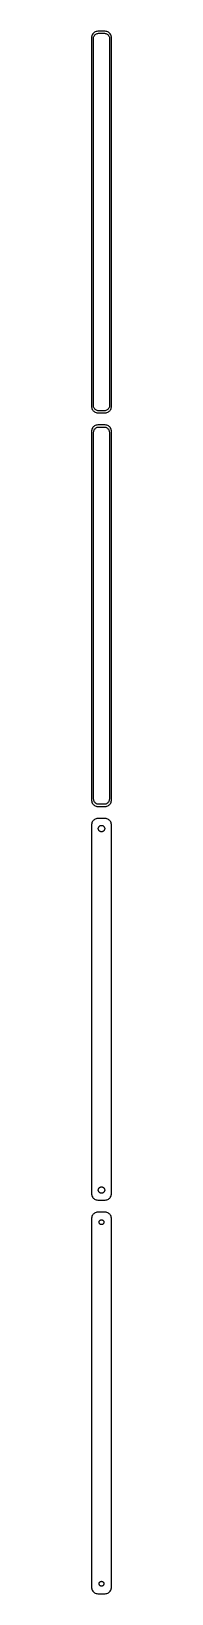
# Model space of a CAD drawing. Header units: metres. Extents: x -8 to 8, y 740 to 1906.
import ezdxf

# ---------------------------------------------------------------- set-up
doc = ezdxf.new("R2010")
doc.units = ezdxf.units.M

msp = doc.modelspace()

# ---------------------------------------------------------------- linework, layer by layer
for p, q in [((-7.34291, 1902.74), (-7.46057, 1902.13)), ((-7.14888, 1903.34), (-7.34291, 1902.74)), ((-6.88153, 1903.91), (-7.14888, 1903.34)), ((-6.54507, 1904.44), (-6.88153, 1903.91)), ((-6.14484, 1904.92), (-6.54507, 1904.44)), ((-5.68712, 1905.35), (-6.14484, 1904.92)), ((-5.87433, 1901.99), (-5.7191, 1902.47)), ((-5.7191, 1902.47), (-5.50522, 1902.93)), ((-5.17912, 1905.72), (-5.68712, 1905.35)), ((-5.50522, 1902.93), (-5.23605, 1903.35)), ((-5.23605, 1903.35), (-4.91586, 1903.74)), ((-4.62889, 1906.02), (-5.17912, 1905.72)), ((-4.91586, 1903.74), (-4.54968, 1904.08)), ((-4.04507, 1906.26), (-4.62889, 1906.02)), ((-4.54968, 1904.08), (-4.1433, 1904.38)), ((-4.1433, 1904.38), (-3.70311, 1904.62)), ((-3.4369, 1906.41), (-4.04507, 1906.26)), ((-3.70311, 1904.62), (-3.23605, 1904.8)), ((-2.81395, 1906.49), (-3.4369, 1906.41)), ((-3.23605, 1904.8), (-2.74951, 1904.93)), ((2.81395, 1906.49), (-2.81395, 1906.49)), ((-2.74951, 1904.93), (-2.25116, 1904.99)), ((-2.25116, 1904.99), (2.25116, 1904.99)), ((2.25116, 1904.99), (2.74951, 1904.93)), ((2.74951, 1904.93), (3.23605, 1904.8)), ((3.4369, 1906.41), (2.81395, 1906.49)), ((3.23605, 1904.8), (3.70311, 1904.62)), ((4.04507, 1906.26), (3.4369, 1906.41)), ((3.70311, 1904.62), (4.1433, 1904.38)), ((4.62889, 1906.02), (4.04507, 1906.26)), ((4.1433, 1904.38), (4.54968, 1904.08)), ((4.54968, 1904.08), (4.91586, 1903.74)), ((5.17912, 1905.72), (4.62889, 1906.02)), ((4.91586, 1903.74), (5.23605, 1903.35)), ((5.68712, 1905.35), (5.17912, 1905.72)), ((5.23605, 1903.35), (5.50522, 1902.93)), ((5.50522, 1902.93), (5.7191, 1902.47)), ((6.14484, 1904.92), (5.68712, 1905.35)), ((5.7191, 1902.47), (5.87433, 1901.99)), ((6.54507, 1904.44), (6.14484, 1904.92)), ((6.88153, 1903.91), (6.54507, 1904.44)), ((7.14888, 1903.34), (6.88153, 1903.91)), ((7.34291, 1902.74), (7.14888, 1903.34)), ((7.46057, 1902.13), (7.34291, 1902.74)), ((-7.46057, 1902.13), (-7.5, 1901.5)), ((-7.5, 1901.5), (-7.5, 1626.5)), ((-6, 1901), (-5.96844, 1901.5)), ((-6, 1627), (-6, 1901)), ((-5.96844, 1901.5), (-5.87433, 1901.99)), ((5.87433, 1901.99), (5.96844, 1901.5)), ((5.96844, 1901.5), (6, 1901)), ((6, 1901), (6, 1627)), ((7.5, 1901.5), (7.46057, 1902.13)), ((7.5, 1626.5), (7.5, 1901.5)), ((-7.5, 1626.5), (-7.46057, 1625.87)), ((-7.46057, 1625.87), (-7.34291, 1625.26)), ((-7.34291, 1625.26), (-7.14888, 1624.66)), ((-7.14888, 1624.66), (-6.88153, 1624.09)), ((-6.88153, 1624.09), (-6.54507, 1623.56)), ((-6.54507, 1623.56), (-6.14484, 1623.08)), ((-6.14484, 1623.08), (-5.68712, 1622.65)), ((-5.96844, 1626.5), (-6, 1627)), ((-5.87433, 1626.01), (-5.96844, 1626.5)), ((-5.7191, 1625.53), (-5.87433, 1626.01)), ((-5.50522, 1625.07), (-5.7191, 1625.53)), ((-5.68712, 1622.65), (-5.17912, 1622.28)), ((-5.23605, 1624.65), (-5.50522, 1625.07)), ((-4.91586, 1624.26), (-5.23605, 1624.65)), ((-5.17912, 1622.28), (-4.62889, 1621.98)), ((-4.54968, 1623.92), (-4.91586, 1624.26)), ((-4.1433, 1623.62), (-4.54968, 1623.92)), ((-3.70311, 1623.38), (-4.1433, 1623.62)), ((-3.23605, 1623.2), (-3.70311, 1623.38)), ((-2.74951, 1623.07), (-3.23605, 1623.2)), ((-2.25116, 1623.01), (-2.74951, 1623.07)), ((2.25116, 1623.01), (-2.25116, 1623.01)), ((2.74951, 1623.07), (2.25116, 1623.01)), ((3.23605, 1623.2), (2.74951, 1623.07)), ((3.70311, 1623.38), (3.23605, 1623.2)), ((4.1433, 1623.62), (3.70311, 1623.38)), ((4.54968, 1623.92), (4.1433, 1623.62)), ((4.91586, 1624.26), (4.54968, 1623.92)), ((4.62889, 1621.98), (5.17912, 1622.28)), ((5.23605, 1624.65), (4.91586, 1624.26)), ((5.17912, 1622.28), (5.68712, 1622.65)), ((5.50522, 1625.07), (5.23605, 1624.65)), ((5.7191, 1625.53), (5.50522, 1625.07)), ((5.68712, 1622.65), (6.14484, 1623.08)), ((5.87433, 1626.01), (5.7191, 1625.53)), ((5.96844, 1626.5), (5.87433, 1626.01)), ((6, 1627), (5.96844, 1626.5)), ((6.14484, 1623.08), (6.54507, 1623.56)), ((6.54507, 1623.56), (6.88153, 1624.09)), ((6.88153, 1624.09), (7.14888, 1624.66)), ((7.14888, 1624.66), (7.34291, 1625.26)), ((7.34291, 1625.26), (7.46057, 1625.87)), ((7.46057, 1625.87), (7.5, 1626.5)), ((-6.54507, 1610.44), (-6.88153, 1609.91)), ((-6.14484, 1610.92), (-6.54507, 1610.44)), ((-5.68712, 1611.35), (-6.14484, 1610.92)), ((-5.17912, 1611.72), (-5.68712, 1611.35)), ((-4.62889, 1612.02), (-5.17912, 1611.72)), ((-4.62889, 1621.98), (-4.04507, 1621.74)), ((-4.04507, 1612.26), (-4.62889, 1612.02)), ((-4.07506, 1610.27), (-3.64888, 1610.5)), ((-4.04507, 1621.74), (-3.4369, 1621.59)), ((-3.4369, 1612.41), (-4.04507, 1612.26)), ((-3.64888, 1610.5), (-3.1967, 1610.68)), ((-3.4369, 1621.59), (-2.81395, 1621.51)), ((-2.81395, 1612.49), (-3.4369, 1612.41)), ((-3.1967, 1610.68), (-2.72565, 1610.8)), ((-2.81395, 1621.51), (2.81395, 1621.51)), ((2.81395, 1612.49), (-2.81395, 1612.49)), ((-2.72565, 1610.8), (-2.24316, 1610.86)), ((-2.24316, 1610.86), (2.24316, 1610.86)), ((2.24316, 1610.86), (2.72565, 1610.8)), ((2.72565, 1610.8), (3.1967, 1610.68)), ((2.81395, 1621.51), (3.4369, 1621.59)), ((3.4369, 1612.41), (2.81395, 1612.49)), ((3.1967, 1610.68), (3.64888, 1610.5)), ((3.4369, 1621.59), (4.04507, 1621.74)), ((4.04507, 1612.26), (3.4369, 1612.41)), ((3.64888, 1610.5), (4.07506, 1610.27)), ((4.04507, 1621.74), (4.62889, 1621.98)), ((4.62889, 1612.02), (4.04507, 1612.26)), ((5.17912, 1611.72), (4.62889, 1612.02)), ((5.68712, 1611.35), (5.17912, 1611.72)), ((6.14484, 1610.92), (5.68712, 1611.35)), ((6.54507, 1610.44), (6.14484, 1610.92)), ((6.88153, 1609.91), (6.54507, 1610.44)), ((-7.46057, 1608.13), (-7.5, 1607.5)), ((-7.5, 1607.5), (-7.5, 1332.5)), ((-7.34291, 1608.74), (-7.46057, 1608.13)), ((-7.14888, 1609.34), (-7.34291, 1608.74)), ((-6.88153, 1609.91), (-7.14888, 1609.34)), ((-5.87262, 1607), (-5.84209, 1607.49)), ((-5.87262, 1333), (-5.87262, 1607)), ((-5.84209, 1607.49), (-5.75096, 1607.96)), ((-5.75096, 1607.96), (-5.60068, 1608.43)), ((-5.60068, 1608.43), (-5.3936, 1608.87)), ((-5.3936, 1608.87), (-5.13301, 1609.28)), ((-5.13301, 1609.28), (-4.82301, 1609.65)), ((-4.82301, 1609.65), (-4.46851, 1609.98)), ((-4.46851, 1609.98), (-4.07506, 1610.27)), ((4.07506, 1610.27), (4.46851, 1609.98)), ((4.46851, 1609.98), (4.82301, 1609.65)), ((4.82301, 1609.65), (5.13301, 1609.28)), ((5.13301, 1609.28), (5.3936, 1608.87)), ((5.3936, 1608.87), (5.60068, 1608.43)), ((5.60068, 1608.43), (5.75096, 1607.96)), ((5.75096, 1607.96), (5.84209, 1607.49)), ((5.84209, 1607.49), (5.87262, 1607)), ((5.87262, 1607), (5.87262, 1333)), ((7.14888, 1609.34), (6.88153, 1609.91)), ((7.34291, 1608.74), (7.14888, 1609.34)), ((7.46057, 1608.13), (7.34291, 1608.74)), ((7.5, 1607.5), (7.46057, 1608.13)), ((7.5, 1332.5), (7.5, 1607.5)), ((-7.5, 1332.5), (-7.46057, 1331.87)), ((-7.46057, 1331.87), (-7.34291, 1331.26)), ((-7.34291, 1331.26), (-7.14888, 1330.66)), ((-7.14888, 1330.66), (-6.88153, 1330.09)), ((-5.84209, 1332.51), (-5.87262, 1333)), ((-5.75096, 1332.04), (-5.84209, 1332.51)), ((-5.60068, 1331.57), (-5.75096, 1332.04)), ((-5.3936, 1331.13), (-5.60068, 1331.57)), ((-5.13301, 1330.72), (-5.3936, 1331.13)), ((-4.82301, 1330.35), (-5.13301, 1330.72)), ((5.13301, 1330.72), (4.82301, 1330.35)), ((5.3936, 1331.13), (5.13301, 1330.72)), ((5.60068, 1331.57), (5.3936, 1331.13)), ((5.75096, 1332.04), (5.60068, 1331.57)), ((5.84209, 1332.51), (5.75096, 1332.04)), ((5.87262, 1333), (5.84209, 1332.51)), ((6.88153, 1330.09), (7.14888, 1330.66)), ((7.14888, 1330.66), (7.34291, 1331.26)), ((7.34291, 1331.26), (7.46057, 1331.87)), ((7.46057, 1331.87), (7.5, 1332.5)), ((-6.88153, 1330.09), (-6.54507, 1329.56)), ((-6.54507, 1329.56), (-6.14484, 1329.08)), ((-6.14484, 1329.08), (-5.68712, 1328.65)), ((-5.68712, 1328.65), (-5.17912, 1328.28)), ((-5.17912, 1328.28), (-4.62889, 1327.98)), ((-4.46851, 1330.02), (-4.82301, 1330.35)), ((-4.62889, 1327.98), (-4.04507, 1327.74)), ((-4.07506, 1329.73), (-4.46851, 1330.02)), ((-3.64888, 1329.5), (-4.07506, 1329.73)), ((-4.04507, 1327.74), (-3.4369, 1327.59)), ((-3.1967, 1329.32), (-3.64888, 1329.5)), ((-3.4369, 1327.59), (-2.81395, 1327.51)), ((-2.72565, 1329.2), (-3.1967, 1329.32)), ((-2.81395, 1327.51), (2.81395, 1327.51)), ((-2.24316, 1329.14), (-2.72565, 1329.2)), ((2.24316, 1329.14), (-2.24316, 1329.14)), ((2.72565, 1329.2), (2.24316, 1329.14)), ((3.1967, 1329.32), (2.72565, 1329.2)), ((2.81395, 1327.51), (3.4369, 1327.59)), ((3.64888, 1329.5), (3.1967, 1329.32)), ((3.4369, 1327.59), (4.04507, 1327.74)), ((4.07506, 1329.73), (3.64888, 1329.5)), ((4.04507, 1327.74), (4.62889, 1327.98)), ((4.46851, 1330.02), (4.07506, 1329.73)), ((4.82301, 1330.35), (4.46851, 1330.02)), ((4.62889, 1327.98), (5.17912, 1328.28)), ((5.17912, 1328.28), (5.68712, 1328.65)), ((5.68712, 1328.65), (6.14484, 1329.08)), ((6.14484, 1329.08), (6.54507, 1329.56)), ((6.54507, 1329.56), (6.88153, 1330.09)), ((-7.46057, 1314.13), (-7.5, 1313.5)), ((-7.5, 1313.5), (-7.5, 1038.5)), ((-7.34291, 1314.74), (-7.46057, 1314.13)), ((-7.14888, 1315.34), (-7.34291, 1314.74)), ((-6.88153, 1315.91), (-7.14888, 1315.34)), ((-6.54507, 1316.44), (-6.88153, 1315.91)), ((-6.14484, 1316.92), (-6.54507, 1316.44)), ((-5.68712, 1317.35), (-6.14484, 1316.92)), ((-5.17912, 1317.72), (-5.68712, 1317.35)), ((-4.62889, 1318.02), (-5.17912, 1317.72)), ((-4.04507, 1318.26), (-4.62889, 1318.02)), ((-3.4369, 1318.41), (-4.04507, 1318.26)), ((-2.81395, 1318.49), (-3.4369, 1318.41)), ((2.81395, 1318.49), (-2.81395, 1318.49)), ((-2.39999, 1311), (-2.38107, 1311.3)), ((-2.38107, 1310.7), (-2.39999, 1311)), ((-2.38107, 1311.3), (-2.32458, 1311.6)), ((-2.32458, 1310.4), (-2.38107, 1310.7)), ((-2.32458, 1311.6), (-2.23146, 1311.88)), ((-2.23146, 1310.12), (-2.32458, 1310.4)), ((-2.23146, 1311.88), (-2.10313, 1312.16)), ((-2.10313, 1309.84), (-2.23146, 1310.12)), ((-2.10313, 1312.16), (-1.94164, 1312.41)), ((-1.94164, 1309.59), (-2.10313, 1309.84)), ((-1.94164, 1312.41), (-1.74951, 1312.64)), ((-1.74951, 1309.36), (-1.94164, 1309.59)), ((-1.74951, 1312.64), (-1.52982, 1312.85)), ((-1.52982, 1309.15), (-1.74951, 1309.36)), ((-1.52982, 1312.85), (-1.28598, 1313.03)), ((-1.28598, 1308.97), (-1.52982, 1309.15)), ((-1.28598, 1313.03), (-1.02187, 1313.17)), ((-1.02187, 1308.83), (-1.28598, 1308.97)), ((-1.02187, 1313.17), (-0.741638, 1313.28)), ((-0.741638, 1308.72), (-1.02187, 1308.83)), ((-0.741638, 1313.28), (-0.449707, 1313.36)), ((-0.449707, 1308.64), (-0.741638, 1308.72)), ((-0.449707, 1313.36), (-0.150696, 1313.4)), ((-0.150696, 1308.6), (-0.449707, 1308.64)), ((-0.150696, 1313.4), (0.150696, 1313.4)), ((0.150696, 1308.6), (-0.150696, 1308.6)), ((0.150696, 1313.4), (0.449707, 1313.36)), ((0.449707, 1308.64), (0.150696, 1308.6)), ((0.449707, 1313.36), (0.741638, 1313.28)), ((0.741638, 1308.72), (0.449707, 1308.64)), ((0.741638, 1313.28), (1.02187, 1313.17)), ((1.02187, 1308.83), (0.741638, 1308.72)), ((1.02187, 1313.17), (1.28598, 1313.03)), ((1.28598, 1308.97), (1.02187, 1308.83)), ((1.28598, 1313.03), (1.52982, 1312.85)), ((1.52982, 1309.15), (1.28598, 1308.97)), ((1.52982, 1312.85), (1.74951, 1312.64)), ((1.74951, 1309.36), (1.52982, 1309.15)), ((1.74951, 1312.64), (1.94164, 1312.41)), ((1.94164, 1309.59), (1.74951, 1309.36)), ((1.94164, 1312.41), (2.10313, 1312.16)), ((2.10313, 1309.84), (1.94164, 1309.59)), ((2.10313, 1312.16), (2.23146, 1311.88)), ((2.23146, 1310.12), (2.10313, 1309.84)), ((2.23146, 1311.88), (2.32458, 1311.6)), ((2.32458, 1310.4), (2.23146, 1310.12)), ((2.32458, 1311.6), (2.38107, 1311.3)), ((2.38107, 1310.7), (2.32458, 1310.4)), ((2.38107, 1311.3), (2.39999, 1311)), ((2.39999, 1311), (2.38107, 1310.7)), ((3.4369, 1318.41), (2.81395, 1318.49)), ((4.04507, 1318.26), (3.4369, 1318.41)), ((4.62889, 1318.02), (4.04507, 1318.26)), ((5.17912, 1317.72), (4.62889, 1318.02)), ((5.68712, 1317.35), (5.17912, 1317.72)), ((6.14484, 1316.92), (5.68712, 1317.35)), ((6.54507, 1316.44), (6.14484, 1316.92)), ((6.88153, 1315.91), (6.54507, 1316.44)), ((7.14888, 1315.34), (6.88153, 1315.91)), ((7.34291, 1314.74), (7.14888, 1315.34)), ((7.46057, 1314.13), (7.34291, 1314.74)), ((7.5, 1313.5), (7.46057, 1314.13)), ((7.5, 1038.5), (7.5, 1313.5)), ((-2.39999, 1041), (-2.38107, 1041.3)), ((-2.38107, 1040.7), (-2.39999, 1041)), ((-2.38107, 1041.3), (-2.32458, 1041.6)), ((-2.32458, 1040.4), (-2.38107, 1040.7)), ((-2.32458, 1041.6), (-2.23146, 1041.88)), ((-2.23146, 1040.12), (-2.32458, 1040.4)), ((-2.23146, 1041.88), (-2.10313, 1042.16)), ((-2.10313, 1039.84), (-2.23146, 1040.12)), ((-2.10313, 1042.16), (-1.94164, 1042.41)), ((-1.94164, 1039.59), (-2.10313, 1039.84)), ((-1.94164, 1042.41), (-1.74951, 1042.64)), ((-1.74951, 1039.36), (-1.94164, 1039.59)), ((-1.74951, 1042.64), (-1.52982, 1042.85)), ((-1.52982, 1039.15), (-1.74951, 1039.36)), ((-1.52982, 1042.85), (-1.28598, 1043.03)), ((-1.28598, 1038.97), (-1.52982, 1039.15)), ((-1.28598, 1043.03), (-1.02187, 1043.17)), ((-1.02187, 1038.83), (-1.28598, 1038.97)), ((-1.02187, 1043.17), (-0.741638, 1043.28)), ((-0.741638, 1038.72), (-1.02187, 1038.83)), ((-0.741638, 1043.28), (-0.449707, 1043.36)), ((-0.449707, 1038.64), (-0.741638, 1038.72)), ((-0.449707, 1043.36), (-0.150696, 1043.4)), ((-0.150696, 1038.6), (-0.449707, 1038.64)), ((-0.150696, 1043.4), (0.150696, 1043.4)), ((0.150696, 1043.4), (0.449707, 1043.36)), ((0.449707, 1038.64), (0.150696, 1038.6)), ((0.449707, 1043.36), (0.741638, 1043.28)), ((0.741638, 1038.72), (0.449707, 1038.64)), ((0.741638, 1043.28), (1.02187, 1043.17)), ((1.02187, 1038.83), (0.741638, 1038.72)), ((1.02187, 1043.17), (1.28598, 1043.03)), ((1.28598, 1038.97), (1.02187, 1038.83)), ((1.28598, 1043.03), (1.52982, 1042.85)), ((1.52982, 1039.15), (1.28598, 1038.97)), ((1.52982, 1042.85), (1.74951, 1042.64)), ((1.74951, 1039.36), (1.52982, 1039.15)), ((1.74951, 1042.64), (1.94164, 1042.41)), ((1.94164, 1039.59), (1.74951, 1039.36)), ((1.94164, 1042.41), (2.10313, 1042.16)), ((2.10313, 1039.84), (1.94164, 1039.59)), ((2.10313, 1042.16), (2.23146, 1041.88)), ((2.23146, 1040.12), (2.10313, 1039.84)), ((2.23146, 1041.88), (2.32458, 1041.6)), ((2.32458, 1040.4), (2.23146, 1040.12)), ((2.32458, 1041.6), (2.38107, 1041.3)), ((2.38107, 1040.7), (2.32458, 1040.4)), ((2.38107, 1041.3), (2.39999, 1041)), ((2.39999, 1041), (2.38107, 1040.7)), ((-7.5, 1038.5), (-7.46057, 1037.87)), ((-7.46057, 1037.87), (-7.34291, 1037.26)), ((-7.34291, 1037.26), (-7.14888, 1036.66)), ((-7.14888, 1036.66), (-6.88153, 1036.09)), ((-6.88153, 1036.09), (-6.54507, 1035.56)), ((-6.54507, 1035.56), (-6.14484, 1035.08)), ((-6.14484, 1035.08), (-5.68712, 1034.65)), ((-5.68712, 1034.65), (-5.17912, 1034.28)), ((-5.17912, 1034.28), (-4.62889, 1033.98)), ((-4.62889, 1033.98), (-4.04507, 1033.74)), ((-4.04507, 1033.74), (-3.4369, 1033.59)), ((-3.4369, 1033.59), (-2.81395, 1033.51)), ((-2.81395, 1033.51), (2.81395, 1033.51)), ((0.150696, 1038.6), (-0.150696, 1038.6)), ((2.81395, 1033.51), (3.4369, 1033.59)), ((3.4369, 1033.59), (4.04507, 1033.74)), ((4.04507, 1033.74), (4.62889, 1033.98)), ((4.62889, 1033.98), (5.17912, 1034.28)), ((5.17912, 1034.28), (5.68712, 1034.65)), ((5.68712, 1034.65), (6.14484, 1035.08)), ((6.14484, 1035.08), (6.54507, 1035.56)), ((6.54507, 1035.56), (6.88153, 1036.09)), ((6.88153, 1036.09), (7.14888, 1036.66)), ((7.14888, 1036.66), (7.34291, 1037.26)), ((7.34291, 1037.26), (7.46057, 1037.87)), ((7.46057, 1037.87), (7.5, 1038.5)), ((-7.46057, 1020.13), (-7.5, 1019.5)), ((-7.5, 1019.5), (-7.5, 744.5)), ((-7.34291, 1020.74), (-7.46057, 1020.13)), ((-7.14888, 1021.34), (-7.34291, 1020.74)), ((-6.88153, 1021.91), (-7.14888, 1021.34)), ((-6.54507, 1022.44), (-6.88153, 1021.91)), ((-6.14484, 1022.92), (-6.54507, 1022.44)), ((-5.68712, 1023.35), (-6.14484, 1022.92)), ((-5.17912, 1023.72), (-5.68712, 1023.35)), ((-4.62889, 1024.02), (-5.17912, 1023.72)), ((-4.04507, 1024.26), (-4.62889, 1024.02)), ((-3.4369, 1024.41), (-4.04507, 1024.26)), ((-2.81395, 1024.49), (-3.4369, 1024.41)), ((2.81395, 1024.49), (-2.81395, 1024.49)), ((-1.79999, 1017), (-1.7858, 1017.23)), ((-1.7858, 1016.77), (-1.79999, 1017)), ((-1.7858, 1017.23), (-1.74344, 1017.45)), ((-1.74344, 1016.55), (-1.7858, 1016.77)), ((-1.74344, 1017.45), (-1.67358, 1017.66)), ((-1.67358, 1016.34), (-1.74344, 1016.55)), ((-1.67358, 1017.66), (-1.57735, 1017.87)), ((-1.57735, 1016.13), (-1.67358, 1016.34)), ((-1.57735, 1017.87), (-1.45622, 1018.06)), ((-1.45622, 1015.94), (-1.57735, 1016.13)), ((-1.45622, 1018.06), (-1.31213, 1018.23)), ((-1.31213, 1015.77), (-1.45622, 1015.94)), ((-1.31213, 1018.23), (-1.14735, 1018.39)), ((-1.14735, 1015.61), (-1.31213, 1015.77)), ((-1.14735, 1018.39), (-0.964478, 1018.52)), ((-0.964478, 1015.48), (-1.14735, 1015.61)), ((-0.964478, 1018.52), (-0.766388, 1018.63)), ((-0.766388, 1015.37), (-0.964478, 1015.48)), ((-0.766388, 1018.63), (-0.556229, 1018.71)), ((-0.556229, 1015.29), (-0.766388, 1015.37)), ((-0.556229, 1018.71), (-0.33728, 1018.77)), ((-0.33728, 1015.23), (-0.556229, 1015.29)), ((-0.33728, 1018.77), (-0.113022, 1018.8)), ((-0.113022, 1018.8), (0.113022, 1018.8)), ((0.113022, 1018.8), (0.33728, 1018.77)), ((0.33728, 1018.77), (0.556229, 1018.71)), ((0.556229, 1015.29), (0.33728, 1015.23)), ((0.556229, 1018.71), (0.766388, 1018.63)), ((0.766388, 1015.37), (0.556229, 1015.29)), ((0.766388, 1018.63), (0.964478, 1018.52)), ((0.964478, 1015.48), (0.766388, 1015.37)), ((0.964478, 1018.52), (1.14735, 1018.39)), ((1.14735, 1015.61), (0.964478, 1015.48)), ((1.14735, 1018.39), (1.31213, 1018.23)), ((1.31213, 1015.77), (1.14735, 1015.61)), ((1.31213, 1018.23), (1.45622, 1018.06)), ((1.45622, 1015.94), (1.31213, 1015.77)), ((1.45622, 1018.06), (1.57735, 1017.87)), ((1.57735, 1016.13), (1.45622, 1015.94)), ((1.57735, 1017.87), (1.67358, 1017.66)), ((1.67358, 1016.34), (1.57735, 1016.13)), ((1.67358, 1017.66), (1.74344, 1017.45)), ((1.74344, 1016.55), (1.67358, 1016.34)), ((1.74344, 1017.45), (1.7858, 1017.23)), ((1.7858, 1016.77), (1.74344, 1016.55)), ((1.7858, 1017.23), (1.79999, 1017)), ((1.79999, 1017), (1.7858, 1016.77)), ((3.4369, 1024.41), (2.81395, 1024.49)), ((4.04507, 1024.26), (3.4369, 1024.41)), ((4.62889, 1024.02), (4.04507, 1024.26)), ((5.17912, 1023.72), (4.62889, 1024.02)), ((5.68712, 1023.35), (5.17912, 1023.72)), ((6.14484, 1022.92), (5.68712, 1023.35)), ((6.54507, 1022.44), (6.14484, 1022.92)), ((6.88153, 1021.91), (6.54507, 1022.44)), ((7.14888, 1021.34), (6.88153, 1021.91)), ((7.34291, 1020.74), (7.14888, 1021.34)), ((7.46057, 1020.13), (7.34291, 1020.74)), ((7.5, 1019.5), (7.46057, 1020.13)), ((7.5, 744.5), (7.5, 1019.5)), ((-0.113022, 1015.2), (-0.33728, 1015.23)), ((0.113022, 1015.2), (-0.113022, 1015.2)), ((0.33728, 1015.23), (0.113022, 1015.2)), ((-1.79999, 747), (-1.7858, 747.226)), ((-1.7858, 746.774), (-1.79999, 747)), ((-1.7858, 747.226), (-1.74344, 747.448)), ((-1.74344, 747.448), (-1.67358, 747.663)), ((-1.67358, 747.663), (-1.57735, 747.867)), ((-1.57735, 747.867), (-1.45622, 748.058)), ((-1.45622, 748.058), (-1.31213, 748.232)), ((-1.31213, 748.232), (-1.14735, 748.387)), ((-1.14735, 748.387), (-0.964478, 748.52)), ((-0.964478, 748.52), (-0.766388, 748.629)), ((-0.766388, 748.629), (-0.556229, 748.712)), ((-0.556229, 748.712), (-0.33728, 748.768)), ((-0.33728, 748.768), (-0.113022, 748.796)), ((-0.113022, 748.796), (0.113022, 748.796)), ((0.113022, 748.796), (0.33728, 748.768)), ((0.33728, 748.768), (0.556229, 748.712)), ((0.556229, 748.712), (0.766388, 748.629)), ((0.766388, 748.629), (0.964478, 748.52)), ((0.964478, 748.52), (1.14735, 748.387)), ((1.14735, 748.387), (1.31213, 748.232)), ((1.31213, 748.232), (1.45622, 748.058)), ((1.45622, 748.058), (1.57735, 747.867)), ((1.57735, 747.867), (1.67358, 747.663)), ((1.67358, 747.663), (1.74344, 747.448)), ((1.74344, 747.448), (1.7858, 747.226)), ((1.7858, 747.226), (1.79999, 747)), ((1.79999, 747), (1.7858, 746.774)), ((-7.5, 744.5), (-7.46057, 743.873)), ((-7.46057, 743.873), (-7.34291, 743.257)), ((-7.34291, 743.257), (-7.14888, 742.659)), ((-7.14888, 742.659), (-6.88153, 742.091)), ((-6.88153, 742.091), (-6.54507, 741.561)), ((-6.54507, 741.561), (-6.14484, 741.077)), ((-6.14484, 741.077), (-5.68712, 740.647)), ((-5.68712, 740.647), (-5.17912, 740.278)), ((-5.17912, 740.278), (-4.62889, 739.976)), ((-4.62889, 739.976), (-4.04507, 739.745)), ((-4.04507, 739.745), (-3.4369, 739.589)), ((-3.4369, 739.589), (-2.81395, 739.51)), ((-2.81395, 739.51), (2.81395, 739.51)), ((-1.74344, 746.552), (-1.7858, 746.774)), ((-1.67358, 746.337), (-1.74344, 746.552)), ((-1.57735, 746.133), (-1.67358, 746.337)), ((-1.45622, 745.942), (-1.57735, 746.133)), ((-1.31213, 745.768), (-1.45622, 745.942)), ((-1.14735, 745.613), (-1.31213, 745.768)), ((-0.964478, 745.48), (-1.14735, 745.613)), ((-0.766388, 745.371), (-0.964478, 745.48)), ((-0.556229, 745.288), (-0.766388, 745.371)), ((-0.33728, 745.232), (-0.556229, 745.288)), ((-0.113022, 745.204), (-0.33728, 745.232)), ((0.113022, 745.204), (-0.113022, 745.204)), ((0.33728, 745.232), (0.113022, 745.204)), ((0.556229, 745.288), (0.33728, 745.232)), ((0.766388, 745.371), (0.556229, 745.288)), ((0.964478, 745.48), (0.766388, 745.371)), ((1.14735, 745.613), (0.964478, 745.48)), ((1.31213, 745.768), (1.14735, 745.613)), ((1.45622, 745.942), (1.31213, 745.768)), ((1.57735, 746.133), (1.45622, 745.942)), ((1.67358, 746.337), (1.57735, 746.133)), ((1.74344, 746.552), (1.67358, 746.337)), ((1.7858, 746.774), (1.74344, 746.552)), ((2.81395, 739.51), (3.4369, 739.589)), ((3.4369, 739.589), (4.04507, 739.745)), ((4.04507, 739.745), (4.62889, 739.976)), ((4.62889, 739.976), (5.17912, 740.278)), ((5.17912, 740.278), (5.68712, 740.647)), ((5.68712, 740.647), (6.14484, 741.077)), ((6.14484, 741.077), (6.54507, 741.561)), ((6.54507, 741.561), (6.88153, 742.091)), ((6.88153, 742.091), (7.14888, 742.659)), ((7.14888, 742.659), (7.34291, 743.257)), ((7.34291, 743.257), (7.46057, 743.873)), ((7.46057, 743.873), (7.5, 744.5))]:
    msp.add_line(p, q)

doc.saveas('drawing.dxf')
